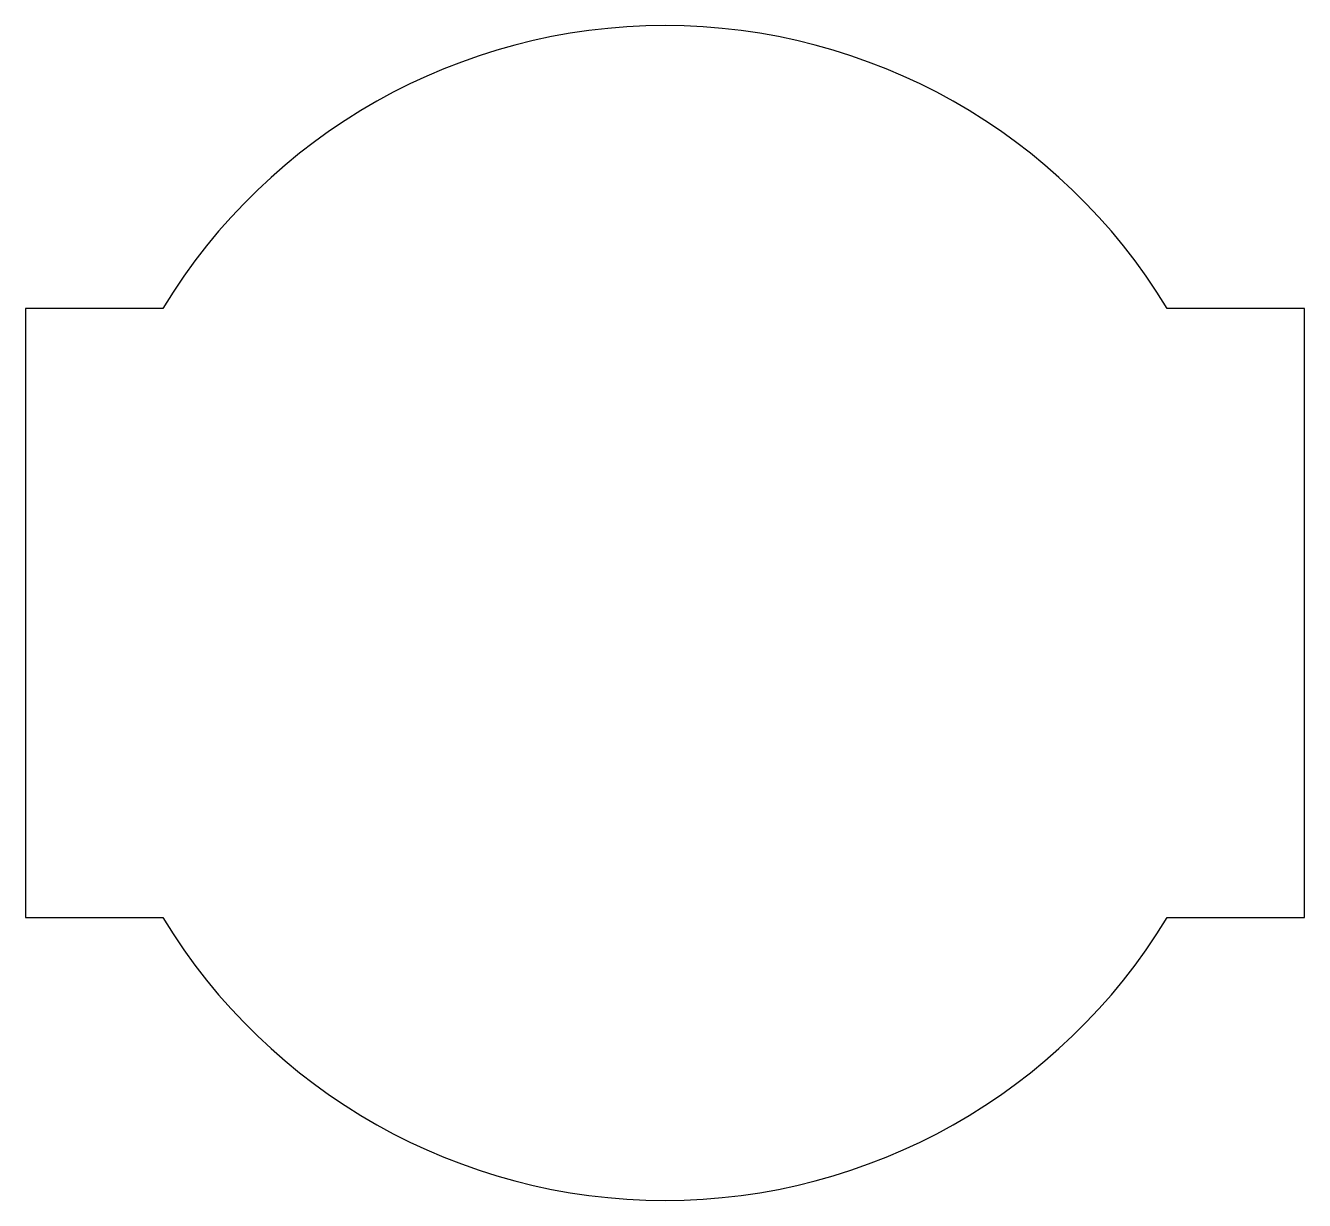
# Model space of a CAD drawing. Extents: x -14.7 to 14.7, y -13.5 to 13.5.
import ezdxf

# ---------------------------------------------------------------- set-up
doc = ezdxf.new("R2010")
doc.units = 0

msp = doc.modelspace()

# ---------------------------------------------------------------- linework, layer by layer
at = {"layer": 'VACUUM'}
msp.add_lwpolyline([(14.7, -7), (14.7, 7), (14.7, 7), (11.543396, 7), (11.543396, 7, 0.262192), (0, 13.5, 0.262192), (-11.543396, 7), (-14.7, 7), (-14.7, 7), (-14.7, -7), (-14.7, -7), (-11.543396, -7), (-11.543396, -7, 0.262192), (0, -13.5, 0.262192), (11.543396, -7), (14.7, -7)], format="xyb", close=True, dxfattribs=at)

doc.saveas('drawing.dxf')
